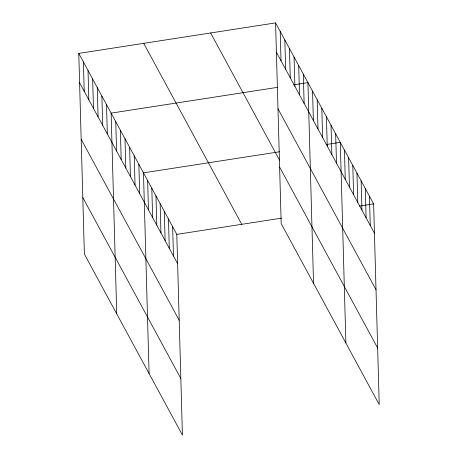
<?xml version="1.0" encoding="UTF-8"?>
<svg xmlns="http://www.w3.org/2000/svg" width="458" height="458" viewBox="0 0 458 458"><rect width="100%" height="100%" fill="white"/><g stroke="black" fill="none" stroke-linecap="round" stroke-linejoin="round"><path stroke-width="0.69" d="M78.776 53.403L176.805 234.381L182.416 435.1L84.381 254.121L78.776 53.403L275.584 22.9L373.619 203.879L379.224 404.597L281.195 223.619L275.584 22.9M277.582 87.329L111.128 113.126L116.733 313.845M293.818 84.81L307.936 82.623L313.541 283.336M279.575 151.758L143.48 172.849L149.085 373.568M326.165 144.533L340.288 142.346L345.893 343.059M176.805 234.381L281.487 218.157M359.496 206.066L373.619 203.879M276.403 52.229L374.438 233.208M277.983 108.786L376.018 289.765M210.64 32.965L279.506 160.105M279.615 167.055L377.644 348.034M143.726 43.338L241.755 224.317M79.595 82.732L177.63 263.711M81.175 139.289L179.204 320.268M82.806 197.564L180.836 378.543M369.451 196.19L370.27 225.513M365.284 188.496L366.102 217.825M361.116 180.807L361.935 210.13M356.954 173.113L357.772 202.442M352.786 165.418L353.605 194.747M348.618 157.729L349.437 187.059M344.45 150.035L345.269 179.364M335.662 133.816L336.481 163.145M331.042 125.28L331.861 154.609M326.422 116.75L327.241 146.079M321.802 108.22L322.621 137.549M317.176 99.689L318.001 129.013M312.556 91.153L313.375 120.483M303.316 74.093L304.135 103.422M298.69 65.557L299.515 94.886M294.07 57.027L294.889 86.356M289.45 48.496L290.269 77.826M284.83 39.966L285.649 69.29M280.21 31.43L281.029 60.759M172.643 226.693L173.462 256.022M168.475 218.998L169.294 248.328M164.308 211.31L165.126 240.639M160.14 203.615L160.964 232.945M155.978 195.927L156.796 225.256M151.81 188.232L152.629 217.561M147.642 180.544L148.461 209.873M138.854 164.319L139.673 193.648M134.234 155.789L135.053 185.118M129.614 147.258L130.433 176.582M124.994 138.722L125.813 168.052M120.368 130.192L121.187 159.521M115.748 121.662L116.567 150.991M106.508 104.596L107.327 133.925M101.882 96.066L102.701 125.395M97.262 87.535L98.081 116.864M92.642 78.999L93.461 108.328M88.022 70.469L88.841 99.798M83.396 61.939L84.22 91.268"/></g></svg>
